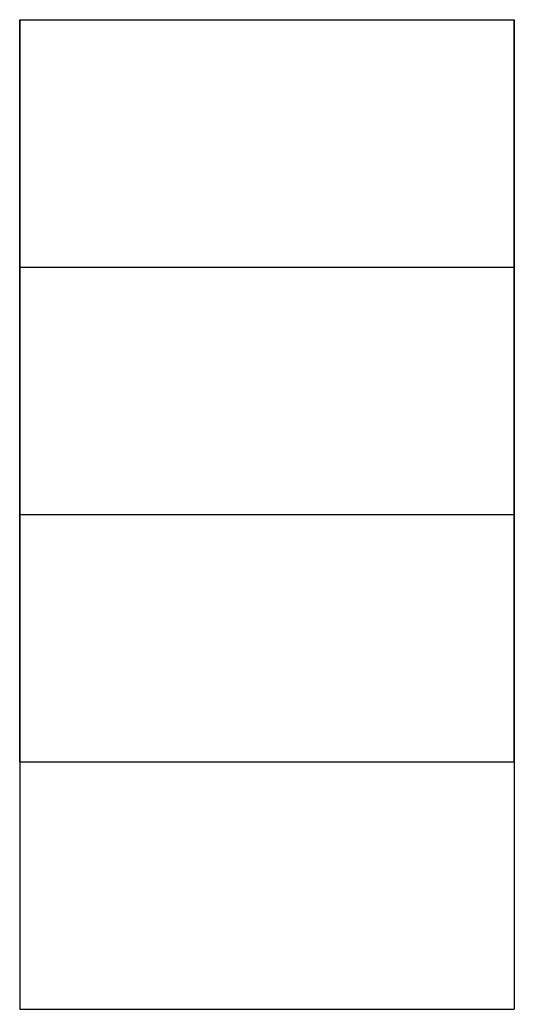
# Model space of a CAD drawing. Header units: millimetres. Extents: x 0 to 50, y -100 to 0.
import ezdxf

# ---------------------------------------------------------------- set-up
doc = ezdxf.new("R2010")
doc.units = ezdxf.units.MM
doc.layers.get('0').update_dxf_attribs({"linetype": 'CONTINUOUS'})

msp = doc.modelspace()

# ---------------------------------------------------------------- linework, layer by layer
for p, q in [((0, 0), (50, 0)), ((0, 0, 25), (50, 0, 25)), ((0, 0, 50), (50, 0, 50)), ((0, 0, 75), (50, 0, 75)), ((0, 0, 100), (50, 0, 100)), ((0, 0, 100), (0, -100)), ((0, -75), (0, 0, 75)), ((0, -50), (0, 0, 50)), ((0, -25), (0, 0, 25)), ((50, 0, 100), (50, -100)), ((50, -25), (50, 0, 25)), ((50, -50), (50, 0, 50)), ((50, -75), (50, 0, 75)), ((0, -25), (50, -25)), ((0, -50), (50, -50)), ((0, -75), (50, -75)), ((0, -100), (50, -100))]:
    msp.add_line(p, q)

doc.saveas('drawing.dxf')
